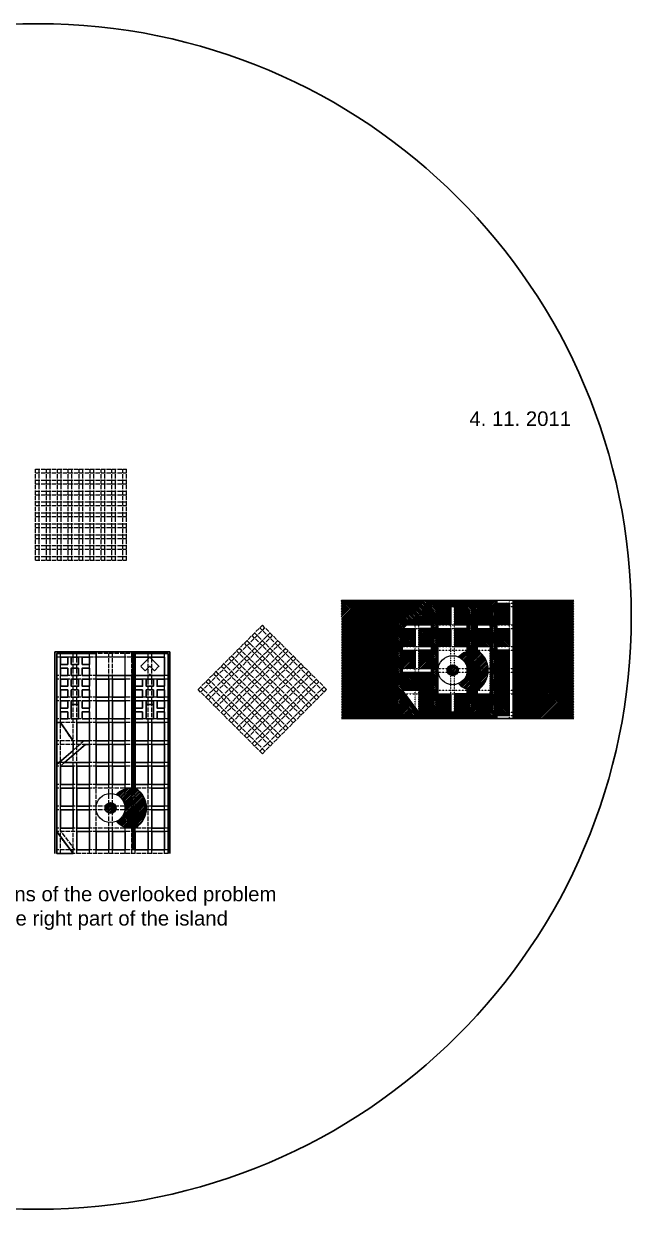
# Model space of a CAD drawing. Header units: millimetres. Extents: x -14568604 to 2614826, y -15966657 to 4339860.
# Drawn here: x -1992328 to -321838, y -10793535 to -7531369 of the extents above; entities that cross this region are included whole.
import ezdxf

# ---------------------------------------------------------------- set-up
doc = ezdxf.new("R2010")
doc.units = ezdxf.units.MM
doc.linetypes.add('ACAD_ISO02W100', pattern=[15, 12, -3])
doc.linetypes.add('ACAD_ISO03W100', pattern=[30, 12, -18])
for name, color, linetype in [('buildings', 1, 'Continuous'), ('grid', 2, 'ACAD_ISO03W100'), ('občanská vybavenost', 170, 'Continuous'), ('roads', 7, 'Continuous'), ('water', 4, 'Continuous'), ('základní mřížka', 50, 'ACAD_ISO02W100')]:
    doc.layers.add(name, color=color, linetype=linetype)
for name, color, linetype, lineweight in [('kyslíkové stanice', 130, 'Continuous', 30), ('master plan', 7, 'Continuous', 30), ('research centra', 220, 'Continuous', 30), ('universita', 90, 'Continuous', 30), ('vodní plocha', 130, 'Continuous', 30)]:
    doc.layers.add(name, color=color, linetype=linetype, lineweight=lineweight)
doc.styles.get("Standard").update_dxf_attribs({"font": 'arial.ttf'})
pattern_1 = [(45, (-986944.2, -9453310), (-2245.064, 2245.064), [])]

msp = doc.modelspace()

# ---------------------------------------------------------------- hatches: boundary and pattern name
at = {"layer": 'buildings'}
h = msp.add_hatch(dxfattribs=at)
h.set_pattern_fill('ANSI31', color=256, scale=1000)
h.set_pattern_definition(pattern_1)
h.paths.add_polyline_path([(-950944.225, -9395310.024), (-965944.225, -9375310.024), (-968944.225, -9375310.024), (-968944.225, -9425310.024), (-950944.225, -9425310.024)])
h.paths.add_polyline_path([(-950944.225, -9395310.024), (-950944.225, -9425310.024), (-928444.225, -9425310.024)])
h.paths.add_polyline_path([(-928444.225, -9425310.024), (-950944.225, -9425310.024), (-950944.225, -9443310.024), (-915944.225, -9443310.024), (-915944.225, -9441976.69)])
h.paths.add_polyline_path([(-950944.225, -9425310.024), (-968944.225, -9425310.024), (-968944.225, -9443310.024), (-950944.225, -9443310.024)])
h.paths.add_polyline_path([(-656944.225, -9375310.024), (-691944.225, -9375310.024), (-691944.225, -9435193.452), (-656944.225, -9435193.452)])
h.paths.add_polyline_path([(-656944.225, -9365310.024), (-691944.225, -9365310.024), (-691944.225, -9375310.024), (-656944.225, -9375310.024)])
h.paths.add_polyline_path([(-656944.225, -9315310.024), (-691944.225, -9315310.024), (-691944.225, -9365310.024), (-656944.225, -9365310.024)])
h.paths.add_polyline_path([(-656944.225, -9305310.024), (-691944.225, -9305310.024), (-691944.225, -9315310.024), (-656944.225, -9315310.024)])
h.paths.add_polyline_path([(-656944.225, -9255310.024), (-691944.225, -9255310.024), (-691944.225, -9305310.024), (-656944.225, -9305310.024)])
h.paths.add_polyline_path([(-656944.225, -9195310.024), (-691944.225, -9195310.024), (-691944.225, -9245310.024), (-656944.225, -9245310.024)])
h.paths.add_polyline_path([(-656944.225, -9125245.394), (-691944.225, -9125439.698), (-691944.225, -9185310.024), (-656944.225, -9185310.024)])
h.paths.add_polyline_path([(-709944.225, -9135310.024), (-744944.225, -9135310.024), (-744944.225, -9185310.024), (-709944.225, -9185310.024)])
h.paths.add_polyline_path([(-709944.225, -9195310.024), (-744944.225, -9195310.024), (-744944.225, -9245310.024), (-709944.225, -9245310.024)])
h.paths.add_polyline_path([(-709944.225, -9375310.024), (-744944.225, -9375310.024), (-744944.225, -9425310.024), (-709944.225, -9425310.024)])
h.paths.add_polyline_path([(-772944.225, -9375310.024), (-807944.225, -9375310.024), (-807944.225, -9425310.024), (-772944.225, -9425310.024)])
h.paths.add_polyline_path([(-817944.225, -9375310.024), (-852944.225, -9375310.024), (-852944.225, -9425310.024), (-817944.225, -9425310.024)])
h.paths.add_polyline_path([(-817944.225, -9195310.024), (-852944.225, -9195310.024), (-852944.225, -9245310.024), (-817944.225, -9245310.024)])
h.paths.add_polyline_path([(-772944.225, -9195310.024), (-807944.225, -9195310.024), (-807944.225, -9245310.024), (-772944.225, -9245310.024)])
h.paths.add_polyline_path([(-817944.225, -9135310.024), (-852944.225, -9135310.024), (-852944.225, -9185310.024), (-817944.225, -9185310.024)])
h.paths.add_polyline_path([(-772944.225, -9135310.024), (-807944.225, -9135310.024), (-807944.225, -9185310.024), (-772944.225, -9185310.024)])
h.paths.add_polyline_path([(-870944.225, -9135310.024), (-881944.225, -9135310.024), (-905944.225, -9156179.589), (-939444.225, -9185310.024), (-870944.225, -9185310.024)])
h.paths.add_polyline_path([(-870944.225, -9195310.024), (-905944.225, -9195310.024), (-905944.225, -9245310.024), (-870944.225, -9245310.024)])
h.paths.add_polyline_path([(-915944.225, -9195310.024), (-950944.225, -9195310.024), (-950944.225, -9245310.024), (-915944.225, -9245310.024)])
h.paths.add_polyline_path([(-915944.225, -9255310.024), (-950944.225, -9255310.024), (-950944.225, -9305310.024), (-915944.225, -9305310.024)])
h.paths.add_polyline_path([(-870944.225, -9255310.024), (-905944.225, -9255310.024), (-905944.225, -9305310.024), (-870944.225, -9305310.024)])
h.paths.add_polyline_path([(-915944.225, -9315310.024), (-950944.225, -9315310.024), (-950944.225, -9365310.024), (-915944.225, -9365310.024)])
h.paths.add_polyline_path([(-905944.225, -9315310.024), (-915944.225, -9315310.024), (-915944.225, -9365310.024), (-905944.225, -9365310.024)])
h.paths.add_polyline_path([(-870944.225, -9315310.024), (-905944.225, -9315310.024), (-905944.225, -9365310.024), (-870944.225, -9365310.024)])
h.paths.add_polyline_path([(-870944.225, -9365310.024), (-905944.225, -9365310.024), (-905944.225, -9375310.024), (-870944.225, -9375310.024)])
h.paths.add_polyline_path([(-870944.225, -9375310.024), (-905944.225, -9375310.024), (-905944.225, -9425310.024), (-870944.225, -9425310.024)])
h = msp.add_hatch(dxfattribs=at)
h.set_pattern_fill('ANSI31', color=1, scale=1000)
h.set_pattern_definition([(45, (-981444.2, -9451810), (-2245.064, 2245.064), [])])
edge = h.paths.add_edge_path()
edge.add_arc((-812944.225, -9310310.024), 15000, 0, 360)
h = msp.add_hatch(dxfattribs=at)
h.set_pattern_fill('ANSI31', color=1, scale=1000)
h.set_pattern_definition([(45, (-1922014.7, -9830977.4), (-2245.064, 2245.064), [])])
edge = h.paths.add_edge_path()
edge.add_arc((-1753514.696, -9689477.413), 15000, 0, 360)
at = {"layer": 'master plan', "ltscale": 1000}
h = msp.add_hatch(dxfattribs=at)
h.set_pattern_fill('ANSI31', color=256, scale=1000)
h.set_pattern_definition([(45, (10807692.8, -245318.3), (-2245.064, 2245.064), [])])
h.paths.add_polyline_path([(-1891514.696, -9751144.08), (-1891514.696, -9754477.413), (-1889014.696, -9754477.413)])
at = {"layer": 'roads'}
h = msp.add_hatch(dxfattribs=at)
h.set_pattern_fill('ANSI31', color=256, scale=1000, angle=90)
h.set_pattern_definition([(135, (-986944.2, -9453310), (-2245.064, -2245.064), [])])
h.paths.add_polyline_path([(-754944.225, -9375310.024), (-772944.225, -9375310.024), (-772944.225, -9425310.024), (-754944.225, -9425310.024)])
h.paths.add_polyline_path([(-754944.225, -9365618.122, -0.0220970434), (-760147.255, -9365310.024), (-772944.225, -9365310.024), (-772944.225, -9375310.024), (-754944.225, -9375310.024)])
h.paths.add_polyline_path([(-772944.225, -9362521.371), (-772944.225, -9365310.024), (-760147.255, -9365310.024, -0.0556712684)])
h.paths.add_polyline_path([(-881944.225, -9135310.024), (-870944.225, -9135310.024), (-870944.225, -9117310.024), (-888675.776, -9117310.024), (-968944.225, -9187108.675), (-968944.225, -9371310.024), (-914944.225, -9443310.024), (-870944.225, -9443310.024), (-870944.225, -9425310.024), (-905944.225, -9425310.024), (-950944.225, -9365310.024), (-950944.225, -9195310.024)])
h.paths.add_polyline_path([(-852944.225, -9117310.024), (-870944.225, -9117310.024), (-870944.225, -9135310.024), (-852944.225, -9135310.024)])
h.paths.add_polyline_path([(-852944.225, -9135310.024), (-870944.225, -9135310.024), (-870944.225, -9425310.024), (-852944.225, -9425310.024)])
h.paths.add_polyline_path([(-772944.225, -9117310.024), (-852944.225, -9117310.024), (-852944.225, -9135310.024), (-772944.225, -9135310.024)])
h.paths.add_polyline_path([(-754944.225, -9117310.024), (-772944.225, -9117310.024), (-772944.225, -9135310.024), (-754944.225, -9135310.024)])
h.paths.add_polyline_path([(-754944.225, -9135310.024), (-772944.225, -9135310.024), (-772944.225, -9258298.758, -0.0783344696), (-754944.225, -9255310.024)])
h.paths.add_polyline_path([(-744944.225, -9117310.024), (-754944.225, -9117310.024), (-754944.225, -9135310.024), (-744944.225, -9135310.024)])
h.paths.add_polyline_path([(-691944.225, -9117310.024), (-744944.225, -9117310.024), (-744944.225, -9135310.024), (-709944.225, -9135310.024), (-709944.225, -9425310.024), (-744944.225, -9425310.024), (-744944.225, -9443310.024), (-691944.225, -9443310.024)])
h.paths.add_polyline_path([(-744944.225, -9425310.024), (-754944.225, -9425310.024), (-754944.225, -9443310.024), (-744944.225, -9443310.024)])
h.paths.add_polyline_path([(-754944.225, -9425310.024), (-772944.225, -9425310.024), (-772944.225, -9443310.024), (-754944.225, -9443310.024)])
h.paths.add_polyline_path([(-772944.225, -9425310.024), (-852944.225, -9425310.024), (-852944.225, -9443310.024), (-772944.225, -9443310.024)])
h.paths.add_polyline_path([(-852944.225, -9425310.024), (-870944.225, -9425310.024), (-870944.225, -9443310.024), (-852944.225, -9443310.024)])
at = {"layer": 'vodní plocha'}
h = msp.add_hatch(dxfattribs=at)
h.set_pattern_fill('ANSI31', color=256, scale=1000)
h.set_pattern_definition([(45, (-1927514.7, -9832477.4), (-2245.064, 2245.064), [])])
edge = h.paths.add_edge_path()
edge.add_arc((-1695034.85, -9693065.251), 58589.802, 108.385604185, 136.570146252)
edge.add_arc((-1753514.696, -9689477.413), 40000, 7.180755782, 66.529676944, ccw=False)
edge.add_line((-1713828.426, -9684477.413), (-1713514.696, -9684477.413))
edge.add_line((-1713514.696, -9684477.413), (-1713514.696, -9637466.148))
edge = h.paths.add_edge_path()
edge.add_arc((-1695034.85, -9693065.251), 58589.802, 90.469253041, 108.385604184)
edge.add_line((-1713514.696, -9637466.148), (-1713514.696, -9684477.413))
edge.add_line((-1713514.696, -9684477.413), (-1695514.696, -9684477.413))
edge.add_line((-1695514.696, -9684477.413), (-1695514.696, -9634477.413))
h.paths.add_polyline_path([(-1695514.696, -9684477.413), (-1713514.696, -9684477.413), (-1713514.696, -9694477.413), (-1695514.696, -9694477.413)])
edge = h.paths.add_edge_path()
edge.add_line((-1695514.696, -9694477.413), (-1713514.696, -9694477.413))
edge.add_line((-1713514.696, -9694477.413), (-1713514.696, -9741688.76))
edge.add_arc((-1723257.89, -9770704.748), 30608.126, 62.551607708, 71.438614336, ccw=False)
edge.add_line((-1709149.09, -9743542.29), (-1695586.885, -9745023.211))
edge.add_line((-1695586.885, -9745023.211), (-1695514.696, -9694477.413))
edge = h.paths.add_edge_path()
edge.add_line((-1713514.696, -9694477.413), (-1713828.426, -9694477.413))
edge.add_arc((-1753514.696, -9689477.413), 40000, 293.394754672, 352.81924422, ccw=False)
edge.add_arc((-1694632.169, -9685794.522), 58997.591, 223.210525875, 251.333694132)
edge.add_line((-1713514.696, -9741688.76), (-1713514.696, -9694477.413))
edge = h.paths.add_edge_path()
edge.add_line((-1685514.696, -9634477.413), (-1685514.696, -9264477.429))
edge.add_line((-1685514.696, -9264477.429), (-1695514.696, -9264477.429))
edge.add_line((-1695514.696, -9264477.429), (-1695514.696, -9804477.413))
edge.add_line((-1695514.696, -9804477.413), (-1685514.696, -9804477.413))
edge.add_line((-1685514.696, -9804477.413), (-1685514.696, -9744477.413))
edge.add_arc((-1720893.863, -9689477.413), 65396.372, 302.751457433, 417.248542568)
at = {"layer": 'water'}
h = msp.add_hatch(dxfattribs=at)
h.set_pattern_fill('ANSI31', color=256, scale=1000)
h.set_pattern_definition(pattern_1)
h.paths.add_polyline_path([(-968944.225, -9117310.024), (-1119115.558, -9117310.024), (-1118662.064, -9443310.024), (-968944.225, -9443310.024)])
h.paths.add_polyline_path([(-479584.827, -9117310.024), (-646944.225, -9117310.024), (-646944.225, -9443310.024), (-479584.827, -9443860.911)])
h.paths.add_polyline_path([(-887549.272, -9117310.024), (-968944.225, -9117310.024), (-968944.225, -9187108.675)])
h = msp.add_hatch(dxfattribs=at)
h.set_pattern_fill('ANSI31', color=256, scale=1000)
h.set_pattern_definition(pattern_1)
edge = h.paths.add_edge_path()
edge.add_arc((-754464.379, -9313897.861), 58589.802, 108.385604184, 136.570146251)
edge.add_arc((-812944.225, -9310310.024), 40000, 7.180755781, 66.529676943, ccw=False)
edge.add_line((-773257.955, -9305310.024), (-772944.225, -9305310.024))
edge.add_line((-772944.225, -9305310.024), (-772944.225, -9258298.758))
edge = h.paths.add_edge_path()
edge.add_arc((-754464.379, -9313897.861), 58589.802, 90.469253042, 108.385604184)
edge.add_line((-772944.225, -9258298.758), (-772944.225, -9305310.024))
edge.add_line((-772944.225, -9305310.024), (-754944.225, -9305310.024))
edge.add_line((-754944.225, -9305310.024), (-754944.225, -9255310.024))
h.paths.add_polyline_path([(-754944.225, -9305310.024), (-772944.225, -9305310.024), (-772944.225, -9315310.024), (-754944.225, -9315310.024)])
edge = h.paths.add_edge_path()
edge.add_line((-754944.225, -9315310.024), (-772944.225, -9315310.024))
edge.add_line((-772944.225, -9315310.024), (-772944.225, -9362521.371))
edge.add_arc((-782687.418, -9391537.359), 30608.126, 62.551607701, 71.43861433, ccw=False)
edge.add_line((-768578.619, -9364374.9), (-755016.413, -9365855.821))
edge.add_line((-755016.413, -9365855.821), (-754944.225, -9315310.024))
edge = h.paths.add_edge_path()
edge.add_line((-772944.225, -9315310.024), (-773257.955, -9315310.024))
edge.add_arc((-812944.225, -9310310.024), 40000, 293.39475467, 352.819244219, ccw=False)
edge.add_arc((-754061.697, -9306627.133), 58997.591, 223.210525874, 251.33369413)
edge.add_line((-772944.225, -9362521.371), (-772944.225, -9315310.024))
edge = h.paths.add_edge_path()
edge.add_line((-744944.225, -9255310.024), (-744944.225, -9135310.024))
edge.add_line((-744944.225, -9135310.024), (-754944.225, -9135310.024))
edge.add_line((-754944.225, -9135310.024), (-754944.225, -9425310.024))
edge.add_line((-754944.225, -9425310.024), (-744944.225, -9425310.024))
edge.add_line((-744944.225, -9425310.024), (-744944.225, -9365310.024))
edge.add_arc((-780323.391, -9310310.024), 65396.372, 302.751457433, 417.248542567)

# ---------------------------------------------------------------- linework, layer by layer
msp.add_lwpolyline([(-968944.225, -9117310.024), (-646944.225, -9117310.024), (-646944.225, -9443310.024), (-968944.225, -9443310.024)], close=True)
at = {"layer": 'buildings', "color": 7}
for centre, radius in [((-812944.225, -9310310.024), 40000), ((-812944.225, -9310310.024), 15000), ((-1753514.696, -9689477.413), 40000), ((-1753514.696, -9689477.413), 15000)]:
    msp.add_circle(centre, radius, dxfattribs=at)
at = {"layer": 'grid', "linetype": 'ByBlock'}
for points in [[(-1118662.064, -9117310.024), (-479902.882, -9117310.024)], [(-1118662.064, -9443310.024), (-479902.882, -9443310.024)]]:
    msp.add_lwpolyline(points, dxfattribs=at)
at = {"layer": 'grid', "ltscale": 0.5}
for points in [[(-986944.225, -9117310.024), (-639944.225, -9117310.024)], [(-968944.225, -9125310.024), (-646944.225, -9125310.024)], [(-950944.225, -9443310.024), (-950944.225, -9117310.024)], [(-915944.225, -9443310.024), (-915944.225, -9117310.024)], [(-905944.225, -9443310.024), (-905944.225, -9117310.024)], [(-870944.225, -9443310.024), (-870944.225, -9117310.024)], [(-852944.225, -9443310.024), (-852944.225, -9117310.024)], [(-817944.225, -9443310.024), (-817944.225, -9117310.024)], [(-807944.225, -9443310.024), (-807944.225, -9117310.024)], [(-772944.225, -9443310.024), (-772944.225, -9117310.024)], [(-754944.225, -9443310.024), (-754944.225, -9117310.024)], [(-744944.225, -9443310.024), (-744944.225, -9117310.024)], [(-709944.225, -9443310.024), (-709944.225, -9117310.024)], [(-691944.225, -9443310.024), (-691944.225, -9117310.024)], [(-656944.225, -9443310.024), (-656944.225, -9117310.024)], [(-968944.225, -9135310.024), (-646944.225, -9135310.024)], [(-968944.225, -9185310.024), (-646944.225, -9185310.024)], [(-968944.225, -9195310.024), (-646944.225, -9195310.024)], [(-968944.225, -9245310.024), (-646944.225, -9245310.024)], [(-968944.225, -9255310.024), (-646944.225, -9255310.024)], [(-968944.225, -9305310.024), (-646944.225, -9305310.024)], [(-968944.225, -9315310.024), (-646944.225, -9315310.024)], [(-968944.225, -9365310.024), (-646944.225, -9365310.024)], [(-968944.225, -9375310.024), (-646944.225, -9375310.024)], [(-968944.225, -9425310.024), (-646944.225, -9425310.024)], [(-986944.225, -9443310.024), (-639944.225, -9443310.024)], [(-968944.225, -9435310.024), (-646944.225, -9435310.024)]]:
    msp.add_lwpolyline(points, dxfattribs=at)
at = {"layer": 'kyslíkové stanice', "ltscale": 1000}
for points in [[(-1861514.696, -9404477.429), (-1861514.696, -9394477.429), (-1841514.696, -9394477.429)], [(-1861514.696, -9404477.429), (-1841514.696, -9404477.429), (-1841514.696, -9394477.429)], [(-1655514.696, -9404477.429), (-1635514.696, -9404477.429), (-1635514.696, -9394477.429), (-1655514.696, -9394477.429)], [(-1655514.696, -9404477.429), (-1655514.696, -9394477.429)]]:
    msp.add_lwpolyline(points, dxfattribs=at)
at = {"layer": 'master plan', "ltscale": 1000}
for points in [[(-1871514.696, -9274477.429), (-1871514.696, -9294477.429), (-1891514.696, -9294477.429), (-1891514.696, -9274477.429), (-1871514.696, -9274477.429)], [(-1841514.696, -9274477.429), (-1841514.696, -9294477.429), (-1861514.696, -9294477.429), (-1861514.696, -9274477.429), (-1841514.696, -9274477.429)], [(-1811514.696, -9274477.429), (-1811514.696, -9294477.429), (-1831514.696, -9294477.429), (-1831514.696, -9274477.429), (-1811514.696, -9274477.429)], [(-1871514.696, -9304477.429), (-1871514.696, -9324477.429), (-1891514.696, -9324477.429), (-1891514.696, -9304477.429), (-1871514.696, -9304477.429)], [(-1841514.696, -9304477.429), (-1841514.696, -9324477.429), (-1861514.696, -9324477.429), (-1861514.696, -9304477.429), (-1841514.696, -9304477.429)], [(-1811514.696, -9304477.429), (-1811514.696, -9324477.429), (-1831514.696, -9324477.429), (-1831514.696, -9304477.429), (-1811514.696, -9304477.429)], [(-1871514.696, -9334477.429), (-1871514.696, -9354477.429), (-1891514.696, -9354477.429), (-1891514.696, -9334477.429), (-1871514.696, -9334477.429)], [(-1841514.696, -9334477.429), (-1841514.696, -9354477.429), (-1861514.696, -9354477.429), (-1861514.696, -9334477.429), (-1841514.696, -9334477.429)], [(-1811514.696, -9334477.429), (-1811514.696, -9354477.429), (-1831514.696, -9354477.429), (-1831514.696, -9334477.429), (-1811514.696, -9334477.429)], [(-1793514.696, -9384477.413), (-1758514.696, -9384477.413), (-1758514.696, -9334477.413), (-1793514.696, -9334477.413), (-1793514.696, -9384477.413)], [(-1748514.696, -9384477.413), (-1713514.696, -9384477.413), (-1713514.696, -9334477.413), (-1748514.696, -9334477.413), (-1748514.696, -9384477.413)], [(-1665514.696, -9334477.429), (-1665514.696, -9354477.429), (-1685514.696, -9354477.429), (-1685514.696, -9334477.429), (-1665514.696, -9334477.429)], [(-1635514.696, -9334477.429), (-1635514.696, -9354477.429), (-1655514.696, -9354477.429), (-1655514.696, -9334477.429), (-1635514.696, -9334477.429)], [(-1605514.696, -9334477.429), (-1605514.696, -9354477.429), (-1625514.696, -9354477.429), (-1625514.696, -9334477.429), (-1605514.696, -9334477.429)], [(-1871514.696, -9364477.429), (-1871514.696, -9384477.429), (-1891514.696, -9384477.429), (-1891514.696, -9364477.429), (-1871514.696, -9364477.429)], [(-1871514.696, -9394477.429), (-1871514.696, -9414477.429), (-1891514.696, -9414477.429), (-1891514.696, -9394477.429), (-1871514.696, -9394477.429)], [(-1841514.696, -9364477.429), (-1841514.696, -9384477.429), (-1861514.696, -9384477.429), (-1861514.696, -9364477.429), (-1841514.696, -9364477.429)], [(-1811514.696, -9364477.429), (-1811514.696, -9384477.429), (-1831514.696, -9384477.429), (-1831514.696, -9364477.429), (-1811514.696, -9364477.429)], [(-1811514.696, -9394477.429), (-1811514.696, -9414477.429), (-1831514.696, -9414477.429), (-1831514.696, -9394477.429), (-1811514.696, -9394477.429)], [(-1793514.696, -9444477.413), (-1758514.696, -9444477.413), (-1758514.696, -9394477.413), (-1793514.696, -9394477.413), (-1793514.696, -9444477.413)], [(-1748514.696, -9444477.413), (-1713514.696, -9444477.413), (-1713514.696, -9394477.413), (-1748514.696, -9394477.413), (-1748514.696, -9444477.413)], [(-1665514.696, -9364477.429), (-1665514.696, -9384477.429), (-1685514.696, -9384477.429), (-1685514.696, -9364477.429), (-1665514.696, -9364477.429)], [(-1665514.696, -9394477.429), (-1665514.696, -9414477.429), (-1685514.696, -9414477.429), (-1685514.696, -9394477.429), (-1665514.696, -9394477.429)], [(-1635514.696, -9364477.429), (-1635514.696, -9384477.429), (-1655514.696, -9384477.429), (-1655514.696, -9364477.429), (-1635514.696, -9364477.429)], [(-1605514.696, -9364477.429), (-1605514.696, -9384477.429), (-1625514.696, -9384477.429), (-1625514.696, -9364477.429), (-1605514.696, -9364477.429)], [(-1605514.696, -9394477.429), (-1605514.696, -9414477.429), (-1625514.696, -9414477.429), (-1625514.696, -9394477.429), (-1605514.696, -9394477.429)], [(-1871514.696, -9424477.429), (-1871514.696, -9444477.429), (-1891514.696, -9444477.429), (-1891514.696, -9424477.429), (-1871514.696, -9424477.429)], [(-1811514.696, -9424477.429), (-1811514.696, -9444477.429), (-1831514.696, -9444477.429), (-1831514.696, -9424477.429), (-1811514.696, -9424477.429)], [(-1665514.696, -9424477.429), (-1665514.696, -9444477.429), (-1685514.696, -9444477.429), (-1685514.696, -9424477.429), (-1665514.696, -9424477.429)], [(-1605514.696, -9424477.429), (-1605514.696, -9444477.429), (-1625514.696, -9444477.429), (-1625514.696, -9424477.429), (-1605514.696, -9424477.429)], [(-1846514.696, -9504477.413), (-1811514.696, -9504477.413), (-1811514.696, -9454477.413), (-1846514.696, -9454477.413), (-1846514.696, -9504477.413)], [(-1793514.696, -9504477.413), (-1758514.696, -9504477.413), (-1758514.696, -9454477.413), (-1793514.696, -9454477.413), (-1793514.696, -9504477.413)], [(-1748514.696, -9504477.413), (-1713514.696, -9504477.413), (-1713514.696, -9454477.413), (-1748514.696, -9454477.413), (-1748514.696, -9504477.413)], [(-1685514.696, -9504477.413), (-1650514.696, -9504477.413), (-1650514.696, -9454477.413), (-1685514.696, -9454477.413), (-1685514.696, -9504477.413)], [(-1640514.696, -9504477.413), (-1605514.696, -9504477.413), (-1605514.696, -9454477.413), (-1640514.696, -9454477.413), (-1640514.696, -9504477.413)], [(-1822514.696, -9514477.413), (-1811514.696, -9514477.413), (-1811514.696, -9564477.413), (-1880014.696, -9564477.413), (-1822514.696, -9514477.413)], [(-1793514.696, -9564477.413), (-1758514.696, -9564477.413), (-1758514.696, -9514477.413), (-1793514.696, -9514477.413), (-1793514.696, -9564477.413)], [(-1748514.696, -9564477.413), (-1713514.696, -9564477.413), (-1713514.696, -9514477.413), (-1748514.696, -9514477.413), (-1748514.696, -9564477.413)], [(-1685514.696, -9564477.413), (-1650514.696, -9564477.413), (-1650514.696, -9514477.413), (-1685514.696, -9514477.413), (-1685514.696, -9564477.413)], [(-1640514.696, -9564477.413), (-1605514.696, -9564477.413), (-1605514.696, -9514477.413), (-1640514.696, -9514477.413), (-1640514.696, -9564477.413)], [(-1891514.696, -9624477.413), (-1856514.696, -9624477.413), (-1856514.696, -9574477.413), (-1891514.696, -9574477.413), (-1891514.696, -9624477.413)], [(-1846514.696, -9624477.413), (-1811514.696, -9624477.413), (-1811514.696, -9574477.413), (-1846514.696, -9574477.413), (-1846514.696, -9624477.413)], [(-1793514.696, -9624477.413), (-1758514.696, -9624477.413), (-1758514.696, -9574477.413), (-1793514.696, -9574477.413), (-1793514.696, -9624477.413)], [(-1748514.696, -9624477.413), (-1713514.696, -9624477.413), (-1713514.696, -9574477.413), (-1748514.696, -9574477.413), (-1748514.696, -9624477.413)], [(-1685514.696, -9624477.413), (-1650514.696, -9624477.413), (-1650514.696, -9574477.413), (-1685514.696, -9574477.413), (-1685514.696, -9624477.413)], [(-1640514.696, -9624477.413), (-1605514.696, -9624477.413), (-1605514.696, -9574477.413), (-1640514.696, -9574477.413), (-1640514.696, -9624477.413)], [(-1891514.696, -9684477.413), (-1856514.696, -9684477.413), (-1856514.696, -9634477.413), (-1891514.696, -9634477.413), (-1891514.696, -9684477.413)], [(-1846514.696, -9684477.413), (-1811514.696, -9684477.413), (-1811514.696, -9634477.413), (-1846514.696, -9634477.413), (-1846514.696, -9684477.413)], [(-1640514.696, -9684477.413), (-1605514.696, -9684477.413), (-1605514.696, -9634477.413), (-1640514.696, -9634477.413), (-1640514.696, -9684477.413)], [(-1891514.696, -9744477.413), (-1856514.696, -9744477.413), (-1856514.696, -9694477.413), (-1891514.696, -9694477.413), (-1891514.696, -9744477.413)], [(-1846514.696, -9744477.413), (-1811514.696, -9744477.413), (-1811514.696, -9694477.413), (-1846514.696, -9694477.413), (-1846514.696, -9744477.413)], [(-1640514.696, -9744477.413), (-1605514.696, -9744477.413), (-1605514.696, -9694477.413), (-1640514.696, -9694477.413), (-1640514.696, -9744477.413)], [(-1856514.696, -9814477.413), (-1901514.696, -9754477.413), (-1901514.696, -9814477.413), (-1856514.696, -9814477.413)], [(-1846514.696, -9804477.413), (-1811514.696, -9804477.413), (-1811514.696, -9754477.413), (-1846514.696, -9754477.413), (-1846514.696, -9804477.413)], [(-1793514.696, -9804477.413), (-1758514.696, -9804477.413), (-1758514.696, -9754477.413), (-1793514.696, -9754477.413), (-1793514.696, -9804477.413)], [(-1748514.696, -9804477.413), (-1713514.696, -9804477.413), (-1713514.696, -9754477.413), (-1748514.696, -9754477.413), (-1748514.696, -9804477.413)], [(-1685514.696, -9804477.413), (-1650514.696, -9804477.413), (-1650514.696, -9754477.413), (-1685514.696, -9754477.413), (-1685514.696, -9804477.413)], [(-1640514.696, -9804477.413), (-1605514.696, -9804477.413), (-1605514.696, -9754477.413), (-1640514.696, -9754477.413), (-1640514.696, -9804477.413)]]:
    msp.add_lwpolyline(points, dxfattribs=at)
at = {"layer": 'občanská vybavenost', "ltscale": 1000}
msp.add_lwpolyline([(-1793514.696, -9274477.429), (-1793514.696, -9324477.429), (-1713514.696, -9324477.429), (-1713514.696, -9274477.429), (-1793514.696, -9274477.429)], dxfattribs=at)
at = {"layer": 'research centra', "ltscale": 1000}
for p, q in [((-1861514.696, -9424477.429), (-1861514.696, -9404477.429)), ((-1861514.696, -9404477.429), (-1841514.696, -9404477.429)), ((-1861514.696, -9444477.429), (-1861514.696, -9424477.429)), ((-1841514.696, -9404477.429), (-1841514.696, -9424477.429)), ((-1841514.696, -9424477.429), (-1841514.696, -9444477.429)), ((-1655514.696, -9404477.429), (-1655514.696, -9424477.429)), ((-1635514.696, -9404477.429), (-1655514.696, -9404477.429)), ((-1655514.696, -9424477.429), (-1655514.696, -9444477.429)), ((-1635514.696, -9424477.429), (-1635514.696, -9404477.429)), ((-1635514.696, -9444477.429), (-1635514.696, -9424477.429)), ((-1841514.696, -9444477.429), (-1861514.696, -9444477.429)), ((-1655514.696, -9444477.429), (-1635514.696, -9444477.429))]:
    msp.add_line(p, q, dxfattribs=at)
at = {"layer": 'roads', "color": 7, "linetype": 'ByBlock'}
msp.add_lwpolyline([(-691944.225, -9117310.024), (-691944.225, -9443310.024), (-914944.225, -9443310.024), (-968944.225, -9371310.024), (-968944.225, -9187108.675), (-888675.776, -9117310.024)], close=True, dxfattribs=at)
for points in [[(-968944.225, -9443310.024), (-968944.225, -9117310.024)], [(-870944.225, -9443310.024), (-870944.225, -9117310.024)], [(-852944.225, -9443310.024), (-852944.225, -9117310.024)], [(-772944.225, -9443310.024), (-772944.225, -9117310.024)], [(-646944.225, -9443310.024), (-646944.225, -9117310.024)], [(-709944.225, -9135310.024), (-709944.225, -9425310.024), (-905944.225, -9425310.024), (-950944.225, -9365310.024), (-950944.225, -9195310.024), (-881944.225, -9135310.024), (-709944.225, -9135310.024)]]:
    msp.add_lwpolyline(points, dxfattribs=at)
at = {"layer": 'roads', "linetype": 'ByBlock'}
msp.add_lwpolyline([(-754944.225, -9443310.024), (-754944.225, -9117310.024)], dxfattribs=at)
at = {"layer": 'roads'}
for points in [[(-691944.225, -9125310.024), (-656944.225, -9125342.547), (-656944.225, -9185310.024), (-691944.225, -9185310.024)], [(-852944.225, -9135310.024), (-817944.225, -9135310.024), (-817944.225, -9185310.024), (-852944.225, -9185310.024)], [(-772944.225, -9135310.024), (-807944.225, -9135310.024), (-807944.225, -9185310.024), (-772944.225, -9185310.024)], [(-950944.225, -9195310.024), (-915944.225, -9195310.024), (-915944.225, -9245310.024), (-950944.225, -9245310.024)], [(-939444.225, -9185310.024), (-870944.225, -9185310.024)], [(-870944.225, -9195310.024), (-905944.225, -9195310.024), (-905944.225, -9245310.024), (-870944.225, -9245310.024)], [(-852944.225, -9195310.024), (-817944.225, -9195310.024), (-817944.225, -9245310.024), (-852944.225, -9245310.024)], [(-772944.225, -9195310.024), (-807944.225, -9195310.024), (-807944.225, -9245310.024), (-772944.225, -9245310.024)], [(-744944.225, -9185310.024), (-709944.225, -9185310.024)], [(-744944.225, -9195310.024), (-709944.225, -9195310.024)], [(-691944.225, -9195310.024), (-656944.225, -9195310.024), (-656944.225, -9245310.024), (-691944.225, -9245310.024)], [(-950944.225, -9255310.024), (-915944.225, -9255310.024), (-915944.225, -9305310.024), (-950944.225, -9305310.024)], [(-870944.225, -9255310.024), (-905944.225, -9255310.024), (-905944.225, -9305310.024), (-870944.225, -9305310.024)], [(-744944.225, -9245310.024), (-709944.225, -9245310.024)], [(-691944.225, -9435193.452), (-656944.225, -9435193.452), (-656944.225, -9255339.158), (-691944.225, -9255339.158)], [(-950944.225, -9315310.024), (-870944.225, -9315310.024)], [(-950944.225, -9365310.024), (-905944.225, -9365310.024), (-905944.225, -9425310.024)], [(-852944.225, -9375310.024), (-817944.225, -9375310.024), (-817944.225, -9425310.024), (-852944.225, -9425310.024)], [(-772944.225, -9375310.024), (-807944.225, -9375310.024), (-807944.225, -9425310.024), (-772944.225, -9425310.024)], [(-744944.225, -9375310.024), (-709944.225, -9375310.024)]]:
    msp.add_lwpolyline(points, dxfattribs=at)
at = {"layer": 'roads', "ltscale": 1000}
msp.add_lwpolyline([(-1811514.696, -9814477.413), (-1811514.696, -9504477.413)], dxfattribs=at)
at = {"layer": 'universita', "ltscale": 1000}
for points in [[(-1685514.696, -9324477.429), (-1685514.696, -9274477.429), (-1605514.696, -9274477.429), (-1605514.696, -9324477.429), (-1685514.696, -9324477.429)], [(-1670187.428, -9299477.429), (-1645514.696, -9274477.429)], [(-1645514.696, -9274477.429), (-1620514.696, -9299477.429), (-1632932.879, -9311895.612)], [(-1658013.611, -9312142.134), (-1670512.526, -9299806.839)], [(-1632932.879, -9311895.612), (-1645515.239, -9299477.429), (-1658013.611, -9312142.134)], [(-1643951.694, -9322914.427), (-1645515.239, -9321351.96), (-1647077.569, -9322935.014)], [(-1643951.694, -9322914.427), (-1645514.696, -9324477.429), (-1647077.569, -9322935.014)]]:
    msp.add_lwpolyline(points, dxfattribs=at)
at = {"layer": 'vodní plocha', "ltscale": 1000}
msp.add_line((-1906514.696, -9259477.429), (-1590514.696, -9259477.429), dxfattribs=at)
for points in [[(-1906514.696, -9259477.429), (-1906514.696, -9814477.413)], [(-1901514.696, -9569921.108), (-1856514.696, -9530790.673), (-1856514.685, -9504477.429), (-1891514.696, -9454477.413), (-1901514.696, -9454477.413), (-1901514.696, -9264477.429), (-1793514.696, -9264477.429), (-1793514.696, -9324477.429), (-1695514.696, -9324477.429), (-1695514.696, -9634477.413)], [(-1901514.696, -9264477.429), (-1901514.696, -9814477.413)], [(-1685514.696, -9634477.413), (-1685514.696, -9264477.429), (-1595514.696, -9264477.429), (-1595514.696, -9814477.413)], [(-1595514.696, -9264477.429), (-1595514.696, -9814477.413)], [(-1590514.696, -9259477.429), (-1590514.696, -9814477.413)], [(-1901514.696, -9569921.108), (-1901514.696, -9814477.413)]]:
    msp.add_lwpolyline(points, dxfattribs=at)
msp.add_circle((-1952921.251, -9162451.843), 1631082.957, dxfattribs=at)
at = {"layer": 'vodní plocha'}
for centre, radius, start, end in [((-1695034.85, -9693065.251), 58589.802, 90.469253009, 136.570146231), ((-1720893.863, -9689477.413), 65396.372, 302.751457408, 57.248542592), ((-1694632.169, -9685794.522), 58997.591, 223.210525881, 275.920547715)]:
    msp.add_arc(centre, radius, start, end, dxfattribs=at)
at = {"layer": 'water', "linetype": 'ByBlock'}
for points in [[(-744944.225, -9255310.024), (-744944.225, -9117310.024)], [(-744944.225, -9443310.024), (-744944.225, -9368310.024)]]:
    msp.add_lwpolyline(points, dxfattribs=at)
at = {"layer": 'water'}
for centre, radius, start, end in [((-754464.379, -9313897.861), 58589.802, 90.469253009, 136.570146231), ((-780323.391, -9310310.024), 65396.372, 302.751457408, 57.248542592), ((-754061.697, -9306627.133), 58997.591, 223.210525881, 275.920547715)]:
    msp.add_arc(centre, radius, start, end, dxfattribs=at)
at = {"layer": 'základní mřížka', "ltscale": 1000}
for p, q in [((-1891514.696, -9294477.429), (-1891514.696, -9274477.429)), ((-1891514.696, -9274477.429), (-1871514.696, -9274477.429)), ((-1871514.696, -9294477.429), (-1891514.696, -9294477.429)), ((-1871514.696, -9274477.429), (-1871514.696, -9294477.429)), ((-1861514.696, -9294477.429), (-1861514.696, -9274477.429)), ((-1861514.696, -9274477.429), (-1841514.696, -9274477.429)), ((-1841514.696, -9294477.429), (-1861514.696, -9294477.429)), ((-1841514.696, -9274477.429), (-1841514.696, -9294477.429)), ((-1831514.696, -9294477.429), (-1831514.696, -9274477.429)), ((-1831514.696, -9274477.429), (-1811514.696, -9274477.429)), ((-1811514.696, -9294477.429), (-1831514.696, -9294477.429)), ((-1811514.696, -9274477.429), (-1811514.696, -9294477.429)), ((-1605514.696, -9294477.429), (-1605514.696, -9274477.429)), ((-1891514.696, -9324477.429), (-1891514.696, -9304477.429)), ((-1891514.696, -9304477.429), (-1871514.696, -9304477.429)), ((-1871514.696, -9324477.429), (-1891514.696, -9324477.429)), ((-1871514.696, -9304477.429), (-1871514.696, -9324477.429)), ((-1861514.696, -9324477.429), (-1861514.696, -9304477.429)), ((-1861514.696, -9304477.429), (-1841514.696, -9304477.429)), ((-1841514.696, -9324477.429), (-1861514.696, -9324477.429)), ((-1841514.696, -9304477.429), (-1841514.696, -9324477.429)), ((-1831514.696, -9324477.429), (-1831514.696, -9304477.429)), ((-1831514.696, -9304477.429), (-1811514.696, -9304477.429)), ((-1811514.696, -9324477.429), (-1831514.696, -9324477.429)), ((-1811514.696, -9304477.429), (-1811514.696, -9324477.429)), ((-1891514.696, -9354477.429), (-1891514.696, -9334477.429)), ((-1891514.696, -9334477.429), (-1871514.696, -9334477.429)), ((-1871514.696, -9354477.429), (-1891514.696, -9354477.429)), ((-1871514.696, -9334477.429), (-1871514.696, -9354477.429)), ((-1861514.696, -9354477.429), (-1861514.696, -9334477.429)), ((-1841514.696, -9354477.429), (-1861514.696, -9354477.429)), ((-1841514.696, -9334477.429), (-1841514.696, -9354477.429)), ((-1831514.696, -9354477.429), (-1831514.696, -9334477.429)), ((-1831514.696, -9334477.429), (-1811514.696, -9334477.429)), ((-1811514.696, -9354477.429), (-1831514.696, -9354477.429)), ((-1811514.696, -9334477.429), (-1811514.696, -9354477.429)), ((-1685514.696, -9334477.429), (-1685514.696, -9354477.429)), ((-1665514.696, -9334477.429), (-1685514.696, -9334477.429)), ((-1685514.696, -9354477.429), (-1665514.696, -9354477.429)), ((-1665514.696, -9354477.429), (-1665514.696, -9334477.429)), ((-1655514.696, -9334477.429), (-1655514.696, -9354477.429)), ((-1635514.696, -9334477.429), (-1655514.696, -9334477.429)), ((-1655514.696, -9354477.429), (-1635514.696, -9354477.429)), ((-1635514.696, -9354477.429), (-1635514.696, -9334477.429)), ((-1625514.696, -9334477.429), (-1625514.696, -9354477.429)), ((-1605514.696, -9334477.429), (-1625514.696, -9334477.429)), ((-1625514.696, -9354477.429), (-1605514.696, -9354477.429)), ((-1605514.696, -9354477.429), (-1605514.696, -9334477.429)), ((-1891514.696, -9384477.429), (-1891514.696, -9364477.429)), ((-1891514.696, -9364477.429), (-1871514.696, -9364477.429)), ((-1871514.696, -9384477.429), (-1891514.696, -9384477.429)), ((-1891514.696, -9414477.429), (-1891514.696, -9394477.429)), ((-1891514.696, -9394477.429), (-1871514.696, -9394477.429)), ((-1871514.696, -9364477.429), (-1871514.696, -9384477.429)), ((-1871514.696, -9394477.429), (-1871514.696, -9414477.429)), ((-1861514.696, -9384477.429), (-1861514.696, -9364477.429)), ((-1861514.696, -9364477.429), (-1841514.696, -9364477.429)), ((-1841514.696, -9364477.429), (-1841514.696, -9384477.429)), ((-1831514.696, -9384477.429), (-1831514.696, -9364477.429)), ((-1831514.696, -9364477.429), (-1811514.696, -9364477.429)), ((-1811514.696, -9384477.429), (-1831514.696, -9384477.429)), ((-1831514.696, -9414477.429), (-1831514.696, -9394477.429)), ((-1831514.696, -9394477.429), (-1811514.696, -9394477.429)), ((-1811514.696, -9364477.429), (-1811514.696, -9384477.429)), ((-1811514.696, -9394477.429), (-1811514.696, -9414477.429)), ((-1685514.696, -9364477.429), (-1685514.696, -9384477.429)), ((-1665514.696, -9364477.429), (-1685514.696, -9364477.429)), ((-1685514.696, -9384477.429), (-1665514.696, -9384477.429)), ((-1685514.696, -9394477.429), (-1685514.696, -9414477.429)), ((-1665514.696, -9394477.429), (-1685514.696, -9394477.429)), ((-1665514.696, -9384477.429), (-1665514.696, -9364477.429)), ((-1665514.696, -9414477.429), (-1665514.696, -9394477.429)), ((-1655514.696, -9364477.429), (-1655514.696, -9384477.429)), ((-1635514.696, -9364477.429), (-1655514.696, -9364477.429)), ((-1655514.696, -9384477.429), (-1635514.696, -9384477.429)), ((-1635514.696, -9384477.429), (-1635514.696, -9364477.429)), ((-1625514.696, -9364477.429), (-1625514.696, -9384477.429)), ((-1605514.696, -9364477.429), (-1625514.696, -9364477.429)), ((-1625514.696, -9384477.429), (-1605514.696, -9384477.429)), ((-1625514.696, -9394477.429), (-1625514.696, -9414477.429)), ((-1605514.696, -9394477.429), (-1625514.696, -9394477.429)), ((-1605514.696, -9384477.429), (-1605514.696, -9364477.429)), ((-1605514.696, -9414477.429), (-1605514.696, -9394477.429)), ((-1871514.696, -9414477.429), (-1891514.696, -9414477.429)), ((-1891514.696, -9444477.429), (-1891514.696, -9424477.429)), ((-1891514.696, -9424477.429), (-1871514.696, -9424477.429)), ((-1871514.696, -9424477.429), (-1871514.696, -9444477.429)), ((-1811514.696, -9414477.429), (-1831514.696, -9414477.429)), ((-1831514.696, -9444477.429), (-1831514.696, -9424477.429)), ((-1831514.696, -9424477.429), (-1811514.696, -9424477.429)), ((-1811514.696, -9424477.429), (-1811514.696, -9444477.429)), ((-1685514.696, -9414477.429), (-1665514.696, -9414477.429)), ((-1685514.696, -9424477.429), (-1685514.696, -9444477.429)), ((-1665514.696, -9424477.429), (-1685514.696, -9424477.429)), ((-1665514.696, -9444477.429), (-1665514.696, -9424477.429)), ((-1625514.696, -9414477.429), (-1605514.696, -9414477.429)), ((-1625514.696, -9424477.429), (-1625514.696, -9444477.429)), ((-1605514.696, -9424477.429), (-1625514.696, -9424477.429)), ((-1605514.696, -9444477.429), (-1605514.696, -9424477.429)), ((-1871514.696, -9444477.429), (-1891514.696, -9444477.429)), ((-1811514.696, -9444477.429), (-1831514.696, -9444477.429)), ((-1685514.696, -9444477.429), (-1665514.696, -9444477.429)), ((-1625514.696, -9444477.429), (-1605514.696, -9444477.429)), ((-1826254.447, -9504477.413), (-1901514.696, -9569921.108)), ((-1822514.696, -9514477.413), (-1891514.696, -9574477.413))]:
    msp.add_line(p, q, dxfattribs=at)
for points in [[(-1959706.759, -9007374.455), (-1959706.759, -8757374.455)], [(-1959706.759, -8757374.455), (-1709706.759, -8757374.455)], [(-1959706.759, -8767374.455), (-1709706.759, -8767374.455)], [(-1949706.759, -9007374.455), (-1949706.759, -8757374.455)], [(-1929706.759, -9007374.455), (-1929706.759, -8757374.455)], [(-1919706.759, -9007374.455), (-1919706.759, -8757374.455)], [(-1899706.759, -9007374.455), (-1899706.759, -8757374.455)], [(-1889706.759, -9007374.455), (-1889706.759, -8757374.455)], [(-1869706.759, -9007374.455), (-1869706.759, -8757374.455)], [(-1859706.759, -9007374.455), (-1859706.759, -8757374.455)], [(-1839706.759, -9007374.455), (-1839706.759, -8757374.455)], [(-1829706.759, -9007374.455), (-1829706.759, -8757374.455)], [(-1809706.759, -9007374.455), (-1809706.759, -8757374.455)], [(-1799706.759, -9007374.455), (-1799706.759, -8757374.455)], [(-1779706.759, -9007374.455), (-1779706.759, -8757374.455)], [(-1769706.759, -9007374.455), (-1769706.759, -8757374.455)], [(-1749706.759, -9007374.455), (-1749706.759, -8757374.455)], [(-1739706.759, -9007374.455), (-1739706.759, -8757374.455)], [(-1719706.759, -9007374.455), (-1719706.759, -8757374.455)], [(-1709706.759, -9007374.455), (-1709706.759, -8757374.455)], [(-1959706.759, -8787374.455), (-1709706.759, -8787374.455)], [(-1959706.759, -8797374.455), (-1709706.759, -8797374.455)], [(-1959706.759, -8817374.455), (-1709706.759, -8817374.455)], [(-1959706.759, -8827374.455), (-1709706.759, -8827374.455)], [(-1959706.759, -8847374.455), (-1709706.759, -8847374.455)], [(-1959706.759, -8857374.455), (-1709706.759, -8857374.455)], [(-1959706.759, -8877374.455), (-1709706.759, -8877374.455)], [(-1959706.759, -8887374.455), (-1709706.759, -8887374.455)], [(-1959706.759, -8907374.455), (-1709706.759, -8907374.455)], [(-1959706.759, -8917374.455), (-1709706.759, -8917374.455)], [(-1959706.759, -8937374.455), (-1709706.759, -8937374.455)], [(-1959706.759, -8947374.455), (-1709706.759, -8947374.455)], [(-1959706.759, -8967374.455), (-1709706.759, -8967374.455)], [(-1959706.759, -8977374.455), (-1709706.759, -8977374.455)], [(-1959706.759, -8997374.455), (-1709706.759, -8997374.455)], [(-1959706.759, -9007374.455), (-1709706.759, -9007374.455)], [(-1512981.568, -9363224.038), (-1336204.873, -9186447.343)], [(-1505910.5, -9370295.106), (-1329133.805, -9193518.41)], [(-1166499.245, -9370295.106), (-1343275.941, -9193518.41)], [(-1159428.178, -9363224.038), (-1336204.873, -9186447.343)], [(-1491768.365, -9384437.241), (-1314991.669, -9207660.546)], [(-1484697.297, -9391508.309), (-1307920.602, -9214731.614)], [(-1470555.161, -9405650.445), (-1293778.466, -9228873.749)], [(-1201854.584, -9405650.445), (-1378631.28, -9228873.749)], [(-1187712.449, -9391508.309), (-1364489.144, -9214731.614)], [(-1180641.381, -9384437.241), (-1357418.076, -9207660.546)], [(-1901514.696, -9514477.429), (-1901514.696, -9264477.429)], [(-1595514.696, -9264477.429), (-1901514.696, -9264477.429)], [(-1891514.696, -9514477.429), (-1891514.696, -9264477.429)], [(-1856514.696, -9514477.429), (-1856514.696, -9264477.429)], [(-1846514.696, -9514477.429), (-1846514.696, -9264477.429)], [(-1811514.696, -9814477.413), (-1811514.696, -9264477.429)], [(-1793514.696, -9514477.429), (-1793514.696, -9264477.429)], [(-1793514.696, -9274477.429), (-1793514.696, -9264477.429)], [(-1758514.696, -9514477.429), (-1758514.696, -9264477.429)], [(-1748514.696, -9514477.429), (-1748514.696, -9264477.429)], [(-1713514.696, -9514477.429), (-1713514.696, -9264477.429)], [(-1695514.696, -9514477.429), (-1695514.696, -9264477.429)], [(-1685514.696, -9514477.429), (-1685514.696, -9264477.429)], [(-1650514.696, -9514477.429), (-1650514.696, -9264477.429)], [(-1640514.696, -9514477.429), (-1640514.696, -9264477.429)], [(-1605514.696, -9514477.429), (-1605514.696, -9264477.429)], [(-1595514.696, -9514477.429), (-1595514.696, -9264477.429)], [(-1463484.094, -9412721.512), (-1286707.398, -9235944.817)], [(-1449341.958, -9426863.648), (-1272565.263, -9250086.953)], [(-1442270.89, -9433934.716), (-1265494.195, -9257158.021)], [(-1230138.856, -9433934.716), (-1406915.551, -9257158.021)], [(-1223067.788, -9426863.648), (-1399844.483, -9250086.953)], [(-1208925.652, -9412721.512), (-1385702.348, -9235944.817)], [(-1605514.696, -9274477.429), (-1901514.696, -9274477.429)], [(-1748514.696, -9274477.429), (-1758514.696, -9274477.429)], [(-1645514.696, -9274477.429), (-1670514.696, -9274477.429)], [(-1623639.696, -9274477.429), (-1620514.696, -9274477.429)], [(-1265494.195, -9469290.055), (-1442270.89, -9292513.36)], [(-1428128.754, -9448076.852), (-1251352.059, -9271300.156)], [(-1251352.059, -9455147.919), (-1428128.754, -9278371.224)], [(-1244280.991, -9448076.852), (-1421057.687, -9271300.156)], [(-1421057.687, -9455147.919), (-1244280.991, -9278371.224)], [(-1406915.551, -9469290.055), (-1230138.856, -9292513.36)], [(-1595514.696, -9324477.429), (-1901514.696, -9324477.429)], [(-1793514.696, -9334477.429), (-1793514.696, -9324477.413)], [(-1640514.696, -9324477.429), (-1650514.696, -9324477.429)], [(-1293778.466, -9497574.326), (-1470555.161, -9320797.631)], [(-1286707.398, -9490503.258), (-1463484.094, -9313726.563)], [(-1272565.263, -9476361.123), (-1449341.958, -9299584.428)], [(-1399844.483, -9476361.123), (-1223067.788, -9299584.428)], [(-1385702.348, -9490503.258), (-1208925.652, -9313726.563)], [(-1378631.28, -9497574.326), (-1201854.584, -9320797.631)], [(-1595514.696, -9334477.429), (-1901514.696, -9334477.429)], [(-1595514.696, -9334477.429), (-1901514.696, -9334477.429)], [(-1640514.696, -9354477.429), (-1650514.696, -9354477.429)], [(-1329133.805, -9532929.665), (-1505910.5, -9356152.97)], [(-1314991.669, -9518787.53), (-1491768.365, -9342010.834)], [(-1307920.602, -9511716.462), (-1484697.297, -9334939.767)], [(-1364489.144, -9511716.462), (-1187712.449, -9334939.767)], [(-1357418.076, -9518787.53), (-1180641.381, -9342010.834)], [(-1343275.941, -9532929.665), (-1166499.245, -9356152.97)], [(-1595514.696, -9384477.429), (-1901514.696, -9384477.429)], [(-1595514.696, -9394477.429), (-1901514.696, -9394477.429)], [(-1595514.696, -9394477.429), (-1901514.696, -9394477.429)], [(-1640514.696, -9384477.429), (-1650514.696, -9384477.429)], [(-1336204.873, -9540000.733), (-1512981.568, -9363224.038)], [(-1336204.873, -9540000.733), (-1159428.178, -9363224.038)], [(-1595514.696, -9444477.429), (-1901514.696, -9444477.429)], [(-1595514.696, -9454477.429), (-1901514.696, -9454477.429)], [(-1595514.696, -9454477.429), (-1901514.696, -9454477.429)], [(-1856514.696, -9504477.413), (-1891514.696, -9454477.413)], [(-1793514.696, -9454477.429), (-1793514.696, -9444477.429)], [(-1901514.696, -9814477.413), (-1901514.696, -9504477.413)], [(-1595514.696, -9504477.413), (-1901514.696, -9504477.413)], [(-1595514.696, -9504477.429), (-1901514.696, -9504477.429)], [(-1595514.696, -9514477.413), (-1901514.696, -9514477.413)], [(-1891514.696, -9814477.413), (-1891514.696, -9504477.413)], [(-1856514.696, -9814477.413), (-1856514.696, -9504477.413)], [(-1846514.696, -9814477.413), (-1846514.696, -9504477.413)], [(-1846514.696, -9814477.413), (-1846514.696, -9504477.413)], [(-1793514.696, -9814477.413), (-1793514.696, -9504477.413)], [(-1758514.696, -9814477.413), (-1758514.696, -9504477.413)], [(-1748514.696, -9814477.413), (-1748514.696, -9504477.413)], [(-1713514.696, -9814477.413), (-1713514.696, -9504477.413)], [(-1695514.696, -9814477.413), (-1695514.696, -9504477.413)], [(-1685514.696, -9814477.413), (-1685514.696, -9504477.413)], [(-1650514.696, -9814477.413), (-1650514.696, -9504477.413)], [(-1640514.696, -9814477.413), (-1640514.696, -9504477.413)], [(-1605514.696, -9814477.413), (-1605514.696, -9504477.413)], [(-1595514.696, -9814477.413), (-1595514.696, -9504477.413)], [(-1595514.696, -9564477.413), (-1901514.696, -9564477.413)], [(-1595514.696, -9574477.413), (-1901514.696, -9574477.413)], [(-1595514.696, -9624477.413), (-1901514.696, -9624477.413)], [(-1595514.696, -9634477.413), (-1901514.696, -9634477.413)], [(-1595514.696, -9634477.413), (-1901514.696, -9634477.413)], [(-1595514.696, -9684477.413), (-1901514.696, -9684477.413)], [(-1595514.696, -9694477.413), (-1901514.696, -9694477.413)], [(-1595514.696, -9694477.413), (-1901514.696, -9694477.413)], [(-1595514.696, -9744477.413), (-1901514.696, -9744477.413)], [(-1851514.696, -9804477.413), (-1891514.696, -9751144.08)], [(-1595514.696, -9754477.413), (-1901514.696, -9754477.413)], [(-1595514.696, -9754477.413), (-1901514.696, -9754477.413)], [(-1856514.696, -9814477.413), (-1901514.696, -9754477.413)], [(-1595514.696, -9804477.413), (-1901514.696, -9804477.413)], [(-1595514.696, -9814477.413), (-1901514.696, -9814477.413)]]:
    msp.add_lwpolyline(points, dxfattribs=at)

# ---------------------------------------------------------------- texts
at = {"layer": 'občanská vybavenost', "ltscale": 1000, "char_height": 40000, "attachment_point": 1}
for s, insert in [('4. 11. 2011', (-766981.349, -8598177.695)), ('final versions - sollutions of the overlooked problem of the main street in the right part of the island', (-2567714.915, -9906075.301))]:
    msp.add_mtext_dynamic_manual_height_columns(s, width=1275375.21005, gutter_width=12.5, heights=[0], dxfattribs=dict(at, insert=insert))

doc.saveas('drawing.dxf')
